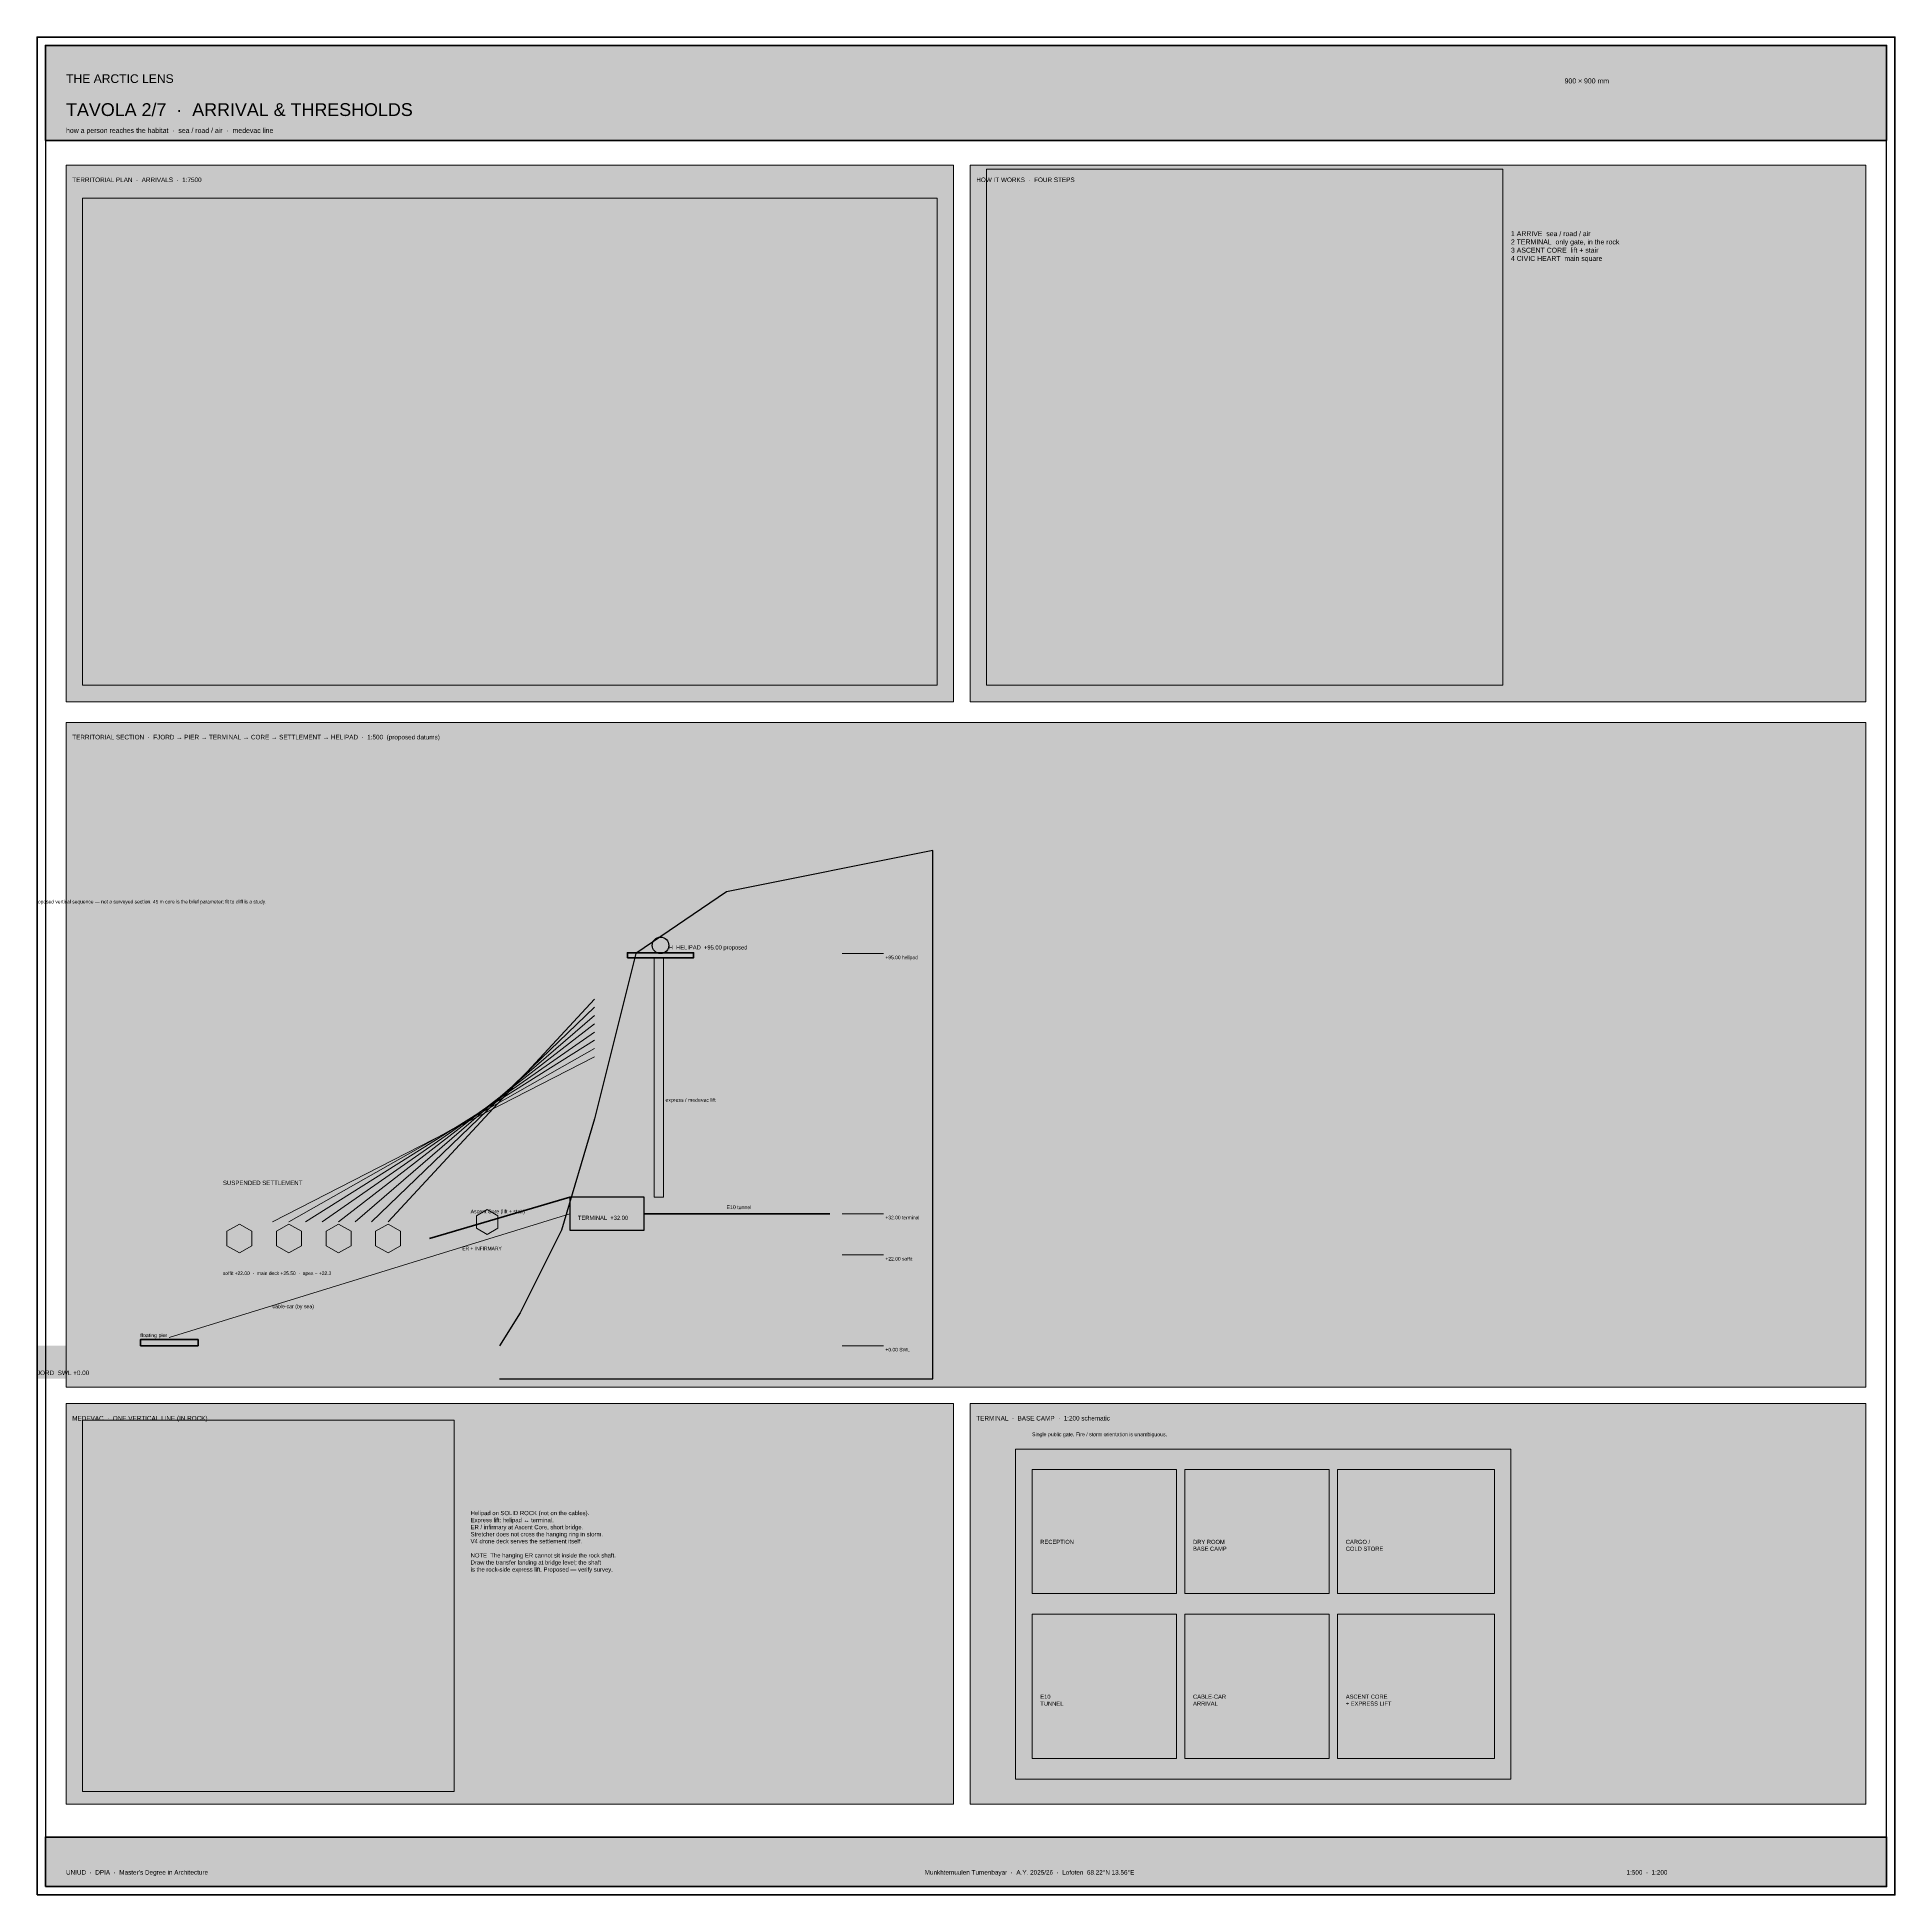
# Paper-space layout 'TAVOLA_02' of a CAD drawing. Header units: millimetres. Extents: x 0 to 900, y 0 to 900.
# The model-space entities are those that its viewports show. They can reach past a viewport. Long polylines and large blocks are cut down to what shows.
import ezdxf

# ---------------------------------------------------------------- set-up
doc = ezdxf.new("R2010")
doc.units = ezdxf.units.MM
for name, color, linetype, lineweight, true_color in [('A-ANNO', 7, 'Continuous', 18, 0x20242a), ('A-DIM', 7, 'Continuous', 13, 0x5a626c), ('A-HATCH', 7, 'Continuous', 9, 0xb4bac0), ('A-RENDER', 7, 'Continuous', 0, 0x20242a), ('A-SHEET', 7, 'Continuous', 50, 0x142030), ('A-TITL', 7, 'Continuous', 35, 0x142030), ('A-WALL', 7, 'Continuous', 40, 0x20242a), ('C-AIR', 7, 'Continuous', 25, 0xc83c78), ('C-ROAD', 7, 'Continuous', 25, 0x8c5a2d), ('C-SEA', 7, 'Continuous', 25, 0x96bed2), ('P-L', 7, 'Continuous', 25, 0xe88c32), ('S-CABLE', 7, 'Continuous', 30, 0x20242a)]:
    doc.layers.add(name, color=color, linetype=linetype, lineweight=lineweight, true_color=true_color)
doc.styles.add('ANNO', font='Arial.ttf')
doc.styles.add('TITLE', font='Arial.ttf')
picture_1 = doc.add_image_def('image1.png', size_in_pixel=(4465, 2551))
picture_2 = doc.add_image_def('image4.png', size_in_pixel=(1416, 1416))
picture_3 = doc.add_image_def('image5.png', size_in_pixel=(1300, 1300))

msp = doc.modelspace()

# ---------------------------------------------------------------- hatches: boundary and pattern name
at = {"layer": 'A-HATCH', "true_color": 0x142030}
h = msp.add_hatch(color=7, dxfattribs=at)
h.dxf.hatch_style = 1
h.paths.add_polyline_path([(1104, 850), (1996, 850), (1996, 896), (1104, 896)])
at = {"layer": 'A-HATCH', "true_color": 0xfcfdfe}
h = msp.add_hatch(color=7, dxfattribs=at)
h.dxf.hatch_style = 1
h.paths.add_polyline_path([(1114, 578), (1544, 578), (1544, 838), (1114, 838)])
h = msp.add_hatch(color=7, dxfattribs=at)
h.dxf.hatch_style = 1
h.paths.add_polyline_path([(1552, 578), (1986, 578), (1986, 838), (1552, 838)])
h = msp.add_hatch(color=7, dxfattribs=at)
h.dxf.hatch_style = 1
h.paths.add_polyline_path([(1114, 246), (1986, 246), (1986, 568), (1114, 568)])
at = {"layer": 'A-HATCH', "true_color": 0xbec2c6}
h = msp.add_hatch(color=7, dxfattribs=at)
h.dxf.hatch_style = 1
h.paths.add_polyline_path([(1324, 250), (1534, 250), (1534, 506), (1434, 486), (1390, 456), (1370, 376), (1354, 322), (1334, 282), (1324, 266)])
at = {"layer": 'A-HATCH', "true_color": 0xd23737}
h = msp.add_hatch(color=7, dxfattribs=at)
h.dxf.hatch_style = 1
h.paths.add_polyline_path([(1386, 454), (1418, 454), (1418, 456.4), (1386, 456.4)])
at = {"layer": 'A-HATCH', "true_color": 0xffd2d2}
h = msp.add_hatch(color=7, dxfattribs=at)
h.dxf.hatch_style = 1
h.paths.add_polyline_path([(1399, 338), (1403.4, 338), (1403.4, 454), (1399, 454)])
at = {"layer": 'A-HATCH', "true_color": 0xffffff}
h = msp.add_hatch(color=7, dxfattribs=at)
h.dxf.hatch_style = 1
h.paths.add_polyline_path([(1358, 322), (1394, 322), (1394, 338), (1358, 338)])
at = {"layer": 'A-HATCH', "true_color": 0x6eb9fa}
h = msp.add_hatch(color=7, dxfattribs=at)
h.dxf.hatch_style = 1
h.paths.add_polyline_path([(1204.06, 321.5), (1198, 325), (1191.94, 321.5), (1191.94, 314.5), (1198, 311), (1204.06, 314.5)])
at = {"layer": 'A-HATCH', "true_color": 0xc8cdd2}
h = msp.add_hatch(color=7, dxfattribs=at)
h.dxf.hatch_style = 1
h.paths.add_polyline_path([(1228.06, 321.5), (1222, 325), (1215.94, 321.5), (1215.94, 314.5), (1222, 311), (1228.06, 314.5)])
at = {"layer": 'A-HATCH', "true_color": 0xffb45a}
h = msp.add_hatch(color=7, dxfattribs=at)
h.dxf.hatch_style = 1
h.paths.add_polyline_path([(1252.06, 321.5), (1246, 325), (1239.94, 321.5), (1239.94, 314.5), (1246, 311), (1252.06, 314.5)])
at = {"layer": 'A-HATCH', "true_color": 0xffaad2}
h = msp.add_hatch(color=7, dxfattribs=at)
h.dxf.hatch_style = 1
h.paths.add_polyline_path([(1276.06, 321.5), (1270, 325), (1263.94, 321.5), (1263.94, 314.5), (1270, 311), (1276.06, 314.5)])
at = {"layer": 'A-HATCH', "true_color": 0x96bed2}
h = msp.add_hatch(color=7, dxfattribs=at)
h.dxf.hatch_style = 1
h.paths.add_polyline_path([(1094, 250), (1314, 250), (1314, 266), (1094, 266)])
at = {"layer": 'A-HATCH', "true_color": 0x285064}
h = msp.add_hatch(color=7, dxfattribs=at)
h.dxf.hatch_style = 1
h.paths.add_polyline_path([(1150, 266), (1178, 266), (1178, 269), (1150, 269)])
at = {"layer": 'A-HATCH', "true_color": 0xfcfdfe}
h = msp.add_hatch(color=7, dxfattribs=at)
h.dxf.hatch_style = 1
h.paths.add_polyline_path([(1114, 44), (1544, 44), (1544, 238), (1114, 238)])
h = msp.add_hatch(color=7, dxfattribs=at)
h.dxf.hatch_style = 1
h.paths.add_polyline_path([(1552, 44), (1986, 44), (1986, 238), (1552, 238)])
at = {"layer": 'A-HATCH', "true_color": 0xf5f6f7}
h = msp.add_hatch(color=7, dxfattribs=at)
h.dxf.hatch_style = 1
h.paths.add_polyline_path([(1574, 56), (1814, 56), (1814, 216), (1574, 216)])
at = {"layer": 'A-HATCH', "true_color": 0xffffff}
h = msp.add_hatch(color=7, dxfattribs=at)
h.dxf.hatch_style = 1
h.paths.add_polyline_path([(1582, 146), (1652, 146), (1652, 206), (1582, 206)])
h = msp.add_hatch(color=7, dxfattribs=at)
h.dxf.hatch_style = 1
h.paths.add_polyline_path([(1656, 146), (1726, 146), (1726, 206), (1656, 206)])
h = msp.add_hatch(color=7, dxfattribs=at)
h.dxf.hatch_style = 1
h.paths.add_polyline_path([(1730, 146), (1806, 146), (1806, 206), (1730, 206)])
h = msp.add_hatch(color=7, dxfattribs=at)
h.dxf.hatch_style = 1
h.paths.add_polyline_path([(1582, 66), (1652, 66), (1652, 136), (1582, 136)])
h = msp.add_hatch(color=7, dxfattribs=at)
h.dxf.hatch_style = 1
h.paths.add_polyline_path([(1656, 66), (1726, 66), (1726, 136), (1656, 136)])
h = msp.add_hatch(color=7, dxfattribs=at)
h.dxf.hatch_style = 1
h.paths.add_polyline_path([(1730, 66), (1806, 66), (1806, 136), (1730, 136)])
at = {"layer": 'A-HATCH', "true_color": 0x142030}
h = msp.add_hatch(color=7, dxfattribs=at)
h.dxf.hatch_style = 1
h.paths.add_polyline_path([(1104, 4), (1996, 4), (1996, 28), (1104, 28)])

# ---------------------------------------------------------------- linework, layer by layer
at = {"layer": 'A-DIM', "lineweight": 13, "true_color": 0x5a626c}
for p, q in [((1490, 456), (1510, 456)), ((1490, 330), (1510, 330)), ((1490, 310), (1510, 310)), ((1490, 266), (1510, 266))]:
    msp.add_line(p, q, dxfattribs=at)
at = {"layer": 'A-SHEET', "lineweight": 70, "true_color": 0x142030}
msp.add_lwpolyline([(1100, 0), (2000, 0), (2000, 900), (1100, 900)], close=True, dxfattribs=at)
at = {"layer": 'A-SHEET', "lineweight": 25, "true_color": 0x142030}
msp.add_lwpolyline([(1104, 4), (1996, 4), (1996, 896), (1104, 896)], close=True, dxfattribs=at)
at = {"layer": 'A-SHEET', "lineweight": 13, "true_color": 0xb4bac0}
for points in [[(1114, 578), (1544, 578), (1544, 838), (1114, 838)], [(1552, 578), (1986, 578), (1986, 838), (1552, 838)], [(1114, 246), (1986, 246), (1986, 568), (1114, 568)], [(1114, 44), (1544, 44), (1544, 238), (1114, 238)], [(1552, 44), (1986, 44), (1986, 238), (1552, 238)]]:
    msp.add_lwpolyline(points, close=True, dxfattribs=at)
at = {"layer": 'A-SHEET', "true_color": 0xd23737}
msp.add_lwpolyline([(1386, 454), (1418, 454), (1418, 456.4), (1386, 456.4)], close=True, dxfattribs=at)
at = {"layer": 'A-SHEET', "lineweight": 20, "true_color": 0xd23737}
msp.add_lwpolyline([(1399, 338), (1403.4, 338), (1403.4, 454), (1399, 454)], close=True, dxfattribs=at)
at = {"layer": 'A-SHEET', "lineweight": 30, "true_color": 0x142030}
msp.add_lwpolyline([(1358, 322), (1394, 322), (1394, 338), (1358, 338)], close=True, dxfattribs=at)
at = {"layer": 'A-SHEET', "true_color": 0x285064}
msp.add_lwpolyline([(1150, 266), (1178, 266), (1178, 269), (1150, 269)], close=True, dxfattribs=at)
at = {"layer": 'A-SHEET', "lineweight": 20, "true_color": 0x142030}
msp.add_lwpolyline([(1574, 56), (1814, 56), (1814, 216), (1574, 216)], close=True, dxfattribs=at)
at = {"layer": 'A-SHEET', "lineweight": 18, "true_color": 0x20242a}
for points in [[(1582, 146), (1652, 146), (1652, 206), (1582, 206)], [(1656, 146), (1726, 146), (1726, 206), (1656, 206)], [(1730, 146), (1806, 146), (1806, 206), (1730, 206)], [(1582, 66), (1652, 66), (1652, 136), (1582, 136)], [(1656, 66), (1726, 66), (1726, 136), (1656, 136)], [(1730, 66), (1806, 66), (1806, 136), (1730, 136)]]:
    msp.add_lwpolyline(points, close=True, dxfattribs=at)
at = {"layer": 'A-TITL'}
for points in [[(1104, 850), (1996, 850), (1996, 896), (1104, 896)], [(1104, 4), (1996, 4), (1996, 28), (1104, 28)]]:
    msp.add_lwpolyline(points, close=True, dxfattribs=at)
at = {"layer": 'A-WALL', "lineweight": 25, "true_color": 0x6e7378}
msp.add_lwpolyline([(1324, 250), (1534, 250), (1534, 506), (1434, 486), (1390, 456), (1370, 376), (1354, 322), (1334, 282), (1324, 266)], dxfattribs=at)
at = {"layer": 'A-WALL', "lineweight": 20, "true_color": 0x4691d2}
msp.add_lwpolyline([(1204.06, 321.5), (1198, 325), (1191.94, 321.5), (1191.94, 314.5), (1198, 311), (1204.06, 314.5)], close=True, dxfattribs=at)
at = {"layer": 'A-WALL', "lineweight": 20, "true_color": 0xa0a5aa}
msp.add_lwpolyline([(1228.06, 321.5), (1222, 325), (1215.94, 321.5), (1215.94, 314.5), (1222, 311), (1228.06, 314.5)], close=True, dxfattribs=at)
at = {"layer": 'A-WALL', "lineweight": 20, "true_color": 0xe88c32}
msp.add_lwpolyline([(1252.06, 321.5), (1246, 325), (1239.94, 321.5), (1239.94, 314.5), (1246, 311), (1252.06, 314.5)], close=True, dxfattribs=at)
at = {"layer": 'A-WALL', "lineweight": 20, "true_color": 0xe682aa}
msp.add_lwpolyline([(1276.06, 321.5), (1270, 325), (1263.94, 321.5), (1263.94, 314.5), (1270, 311), (1276.06, 314.5)], close=True, dxfattribs=at)
at = {"layer": 'C-AIR', "true_color": 0xd23737}
msp.add_circle((1402, 460), 4, dxfattribs=at)
at = {"layer": 'C-ROAD', "lineweight": 40, "true_color": 0x8c5a2d}
msp.add_line((1394, 330), (1484, 330), dxfattribs=at)
at = {"layer": 'C-SEA', "lineweight": 35, "true_color": 0x2882aa}
msp.add_line((1358, 338), (1290, 318), dxfattribs=at)
at = {"layer": 'C-SEA', "lineweight": 18, "true_color": 0x2882aa}
msp.add_line((1164, 270), (1358, 330), dxfattribs=at)
at = {"layer": 'P-L', "lineweight": 20, "true_color": 0xe88c32}
msp.add_lwpolyline([(1323.2, 329), (1318, 332), (1312.8, 329), (1312.8, 323), (1318, 320), (1323.2, 323)], close=True, dxfattribs=at)
at = {"layer": 'S-CABLE', "lineweight": 13, "true_color": 0x505a64}
for p, q in [((1270, 326), (1370, 434)), ((1254, 326), (1370, 426)), ((1262, 326), (1370, 430)), ((1230, 326), (1370, 414)), ((1238, 326), (1370, 418)), ((1246, 326), (1370, 422)), ((1214, 326), (1370, 406)), ((1222, 326), (1370, 410))]:
    msp.add_line(p, q, dxfattribs=at)

# ---------------------------------------------------------------- texts
at = {"layer": 'A-ANNO', "color": 7, "true_color": 0x142030, "attachment_point": 1}
for s, insert, char_height, width, style in [('TERRITORIAL PLAN  ·  ARRIVALS  ·  1:7500', (1117, 832), 2.2, 424, 'TITLE'), ('HOW IT WORKS  ·  FOUR STEPS', (1555, 832), 2.2, 428, 'TITLE'), ('TERRITORIAL SECTION  ·  FJORD → PIER → TERMINAL → CORE → SETTLEMENT → HELIPAD  ·  1:500  (proposed datums)', (1117, 562), 2.2, 866, 'TITLE'), ('SUSPENDED SETTLEMENT', (1190, 346), 2.1, 70, 'TITLE'), ('TERMINAL  +32.00', (1362, 329), 2, 50, 'TITLE'), ('MEDEVAC  ·  ONE VERTICAL LINE (IN ROCK)', (1117, 232), 2.2, 424, 'TITLE'), ('TERMINAL  ·  BASE CAMP  ·  1:200 schematic', (1555, 232), 2.2, 428, 'TITLE'), ('RECEPTION', (1586, 172), 2, 64, 'ANNO'), ('DRY ROOM\\PBASE CAMP', (1660, 172), 2, 64, 'ANNO'), ('CARGO /\\PCOLD STORE', (1734, 172), 2, 70, 'ANNO'), ('E10\\PTUNNEL', (1586, 97), 2, 64, 'ANNO'), ('CABLE-CAR\\PARRIVAL', (1660, 97), 2, 64, 'ANNO'), ('ASCENT CORE\\P+ EXPRESS LIFT', (1734, 97), 2, 70, 'ANNO')]:
    msp.add_mtext(s, dxfattribs=dict(at, insert=insert, char_height=char_height, width=width, style=style))
at = {"layer": 'A-ANNO', "color": 7, "true_color": 0x20242a, "attachment_point": 1, "style": 'ANNO'}
for s, insert, char_height, width in [('1 ARRIVE  sea / road / air\\P2 TERMINAL  only gate, in the rock\\P3 ASCENT CORE  lift + stair\\P4 CIVIC HEART  main square', (1814, 806), 2.4, 160), ('soffit +22.00  ·  main deck +25.50  ·  apex ~ +32.3', (1190, 302), 1.7, 90), ('floating pier', (1150, 272), 1.8, 40), ('Helipad on SOLID ROCK (not on the cables).\\PExpress lift: helipad ↔ terminal.\\PER / infirmary at Ascent Core, short bridge.\\PStretcher does not cross the hanging ring in storm.\\PV4 drone deck serves the settlement itself.\\P\\PNOTE  The hanging ER cannot sit inside the rock shaft.\\PDraw the transfer landing at bridge level; the shaft\\Pis the rock-side express lift. Proposed — verify survey.', (1310, 186), 2.05, 225)]:
    msp.add_mtext(s, dxfattribs=dict(at, insert=insert, char_height=char_height, width=width))
at = {"layer": 'A-ANNO', "color": 7, "true_color": 0x5a626c, "attachment_point": 1, "style": 'ANNO'}
for s, insert, char_height, width in [('Proposed vertical sequence — not a surveyed section. 45 m core is the brief parameter; fit to cliff is a study.', (1098, 482), 1.7, 220), ('+95.00 helipad', (1511, 455), 1.7, 40), ('+32.00 terminal', (1511, 329), 1.7, 40), ('+22.00 soffit', (1511, 309), 1.7, 40), ('+0.00 SWL', (1511, 265), 1.7, 40), ('Single public gate. Fire / storm orientation is unambiguous.', (1582, 224), 1.8, 230)]:
    msp.add_mtext(s, dxfattribs=dict(at, insert=insert, char_height=char_height, width=width))
at = {"layer": 'A-ANNO', "color": 7, "true_color": 0xd23737, "attachment_point": 1}
for s, insert, char_height, width, style in [('H  HELIPAD  +95.00 proposed', (1406, 460), 2, 70, 'TITLE'), ('express / medevac lift', (1404.4, 386), 1.8, 40, 'ANNO'), ('ER + INFIRMARY', (1306, 314), 1.7, 40, 'TITLE')]:
    msp.add_mtext(s, dxfattribs=dict(at, insert=insert, char_height=char_height, width=width, style=style))
at = {"layer": 'A-ANNO', "color": 7, "true_color": 0x8c5a2d, "insert": (1434, 334), "char_height": 1.8, "width": 40, "attachment_point": 1, "style": 'ANNO'}
msp.add_mtext('E10 tunnel', dxfattribs=at)
at = {"layer": 'A-ANNO', "color": 7, "true_color": 0x2882aa, "char_height": 1.8, "attachment_point": 1, "style": 'ANNO'}
for s, insert, width in [('Ascent Core (lift + stair)', (1310, 332), 55), ('cable-car (by sea)', (1214, 286), 50)]:
    msp.add_mtext(s, dxfattribs=dict(at, insert=insert, width=width))
at = {"layer": 'A-ANNO', "color": 7, "true_color": 0x14465a, "insert": (1098, 254), "char_height": 2.2, "width": 50, "attachment_point": 1, "style": 'TITLE'}
msp.add_mtext('FJORD  SWL +0.00', dxfattribs=at)
at = {"layer": 'A-TITL', "color": 7, "true_color": 0xffffff, "attachment_point": 1}
for s, insert, char_height, width, style in [('THE ARCTIC LENS', (1114, 882), 4.2, 200, 'TITLE'), ('TAVOLA 2/7  ·  ARRIVAL & THRESHOLDS', (1114, 868), 6.2, 620, 'TITLE'), ('UNIUD  ·  DPIA  ·  Master’s Degree in Architecture', (1114, 12), 2.2, 420, 'ANNO'), ('Munkhtemuulen Tumenbayar  ·  A.Y. 2025/26  ·  Lofoten  68.22°N 13.56°E', (1530, 12), 2.2, 360, 'ANNO'), ('1:500  ·  1:200', (1870, 12), 2.2, 120, 'ANNO')]:
    msp.add_mtext(s, dxfattribs=dict(at, insert=insert, char_height=char_height, width=width, style=style))
at = {"layer": 'A-TITL', "color": 7, "true_color": 0xc8d2dc, "char_height": 2.4, "attachment_point": 1, "style": 'ANNO'}
for s, insert, width in [('900 × 900 mm', (1840, 880), 140), ('how a person reaches the habitat  ·  sea / road / air  ·  medevac line', (1114, 856), 700)]:
    msp.add_mtext(s, dxfattribs=dict(at, insert=insert, width=width))

# ---------------------------------------------------------------- pictures from other files: only their frames are drawn
at = {"layer": 'A-RENDER'}
image = msp.add_image(picture_2, insert=(1560, 586), size_in_units=(250, 250), dxfattribs=at)
image = msp.add_image(picture_1, insert=(1122, 586), size_in_units=(414, 236), dxfattribs=at)
image = msp.add_image(picture_3, insert=(1122, 50), size_in_units=(180, 180), dxfattribs=at)

psp = doc.layouts.new('TAVOLA_02')

# ---------------------------------------------------------------- viewports
at = {"layer": 'VIEWPORTS'}
psp.add_viewport(center=(450, 450), size=(900, 900), view_center_point=(1550, 450), view_height=900, dxfattribs=at)

doc.saveas('drawing.dxf')
